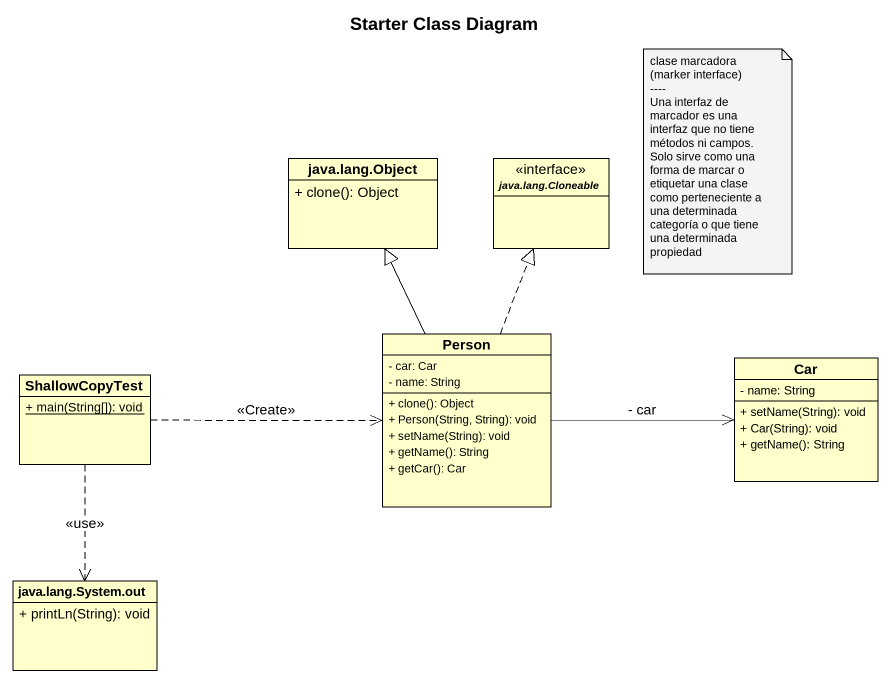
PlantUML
@startuml
title Starter Class Diagram
hide circle
hide empty members
skinparam classAttributeIconSize 0
class "java.lang.Object" as java_lang_Object {
  + clone(): Object
}
interface "java.lang.Cloneable" as java_lang_Cloneable
class "Person" as Person_ {
  - car: Car
  - name: String
  + clone(): Object
  + Person(String, String): void
  + setName(String): void
  + getName(): String
  + getCar(): Car
}
class Car {
  - name: String
  + setName(String): void
  + Car(String): void
  + getName(): String
}
class ShallowCopyTest {
  {static} + main(String[]): void
}
class "java.lang.System.out" as java_lang_System_out {
  + printLn(String): void
}
Person_ -up-|> java_lang_Object
Person_ .up.|> java_lang_Cloneable
Person_ -right-> Car : - car
ShallowCopyTest .right.> Person_ : <<Create>>
ShallowCopyTest ..> java_lang_System_out : <<use>>
note as N1
  clase marcadora (marker interface)
  ~--~--
  Una interfaz de marcador es una interfaz que no tiene métodos ni campos. Solo sirve como una forma de marcar o etiquetar una clase como perteneciente a una determinada categoría o que tiene una determinada propiedad
end note
@enduml
